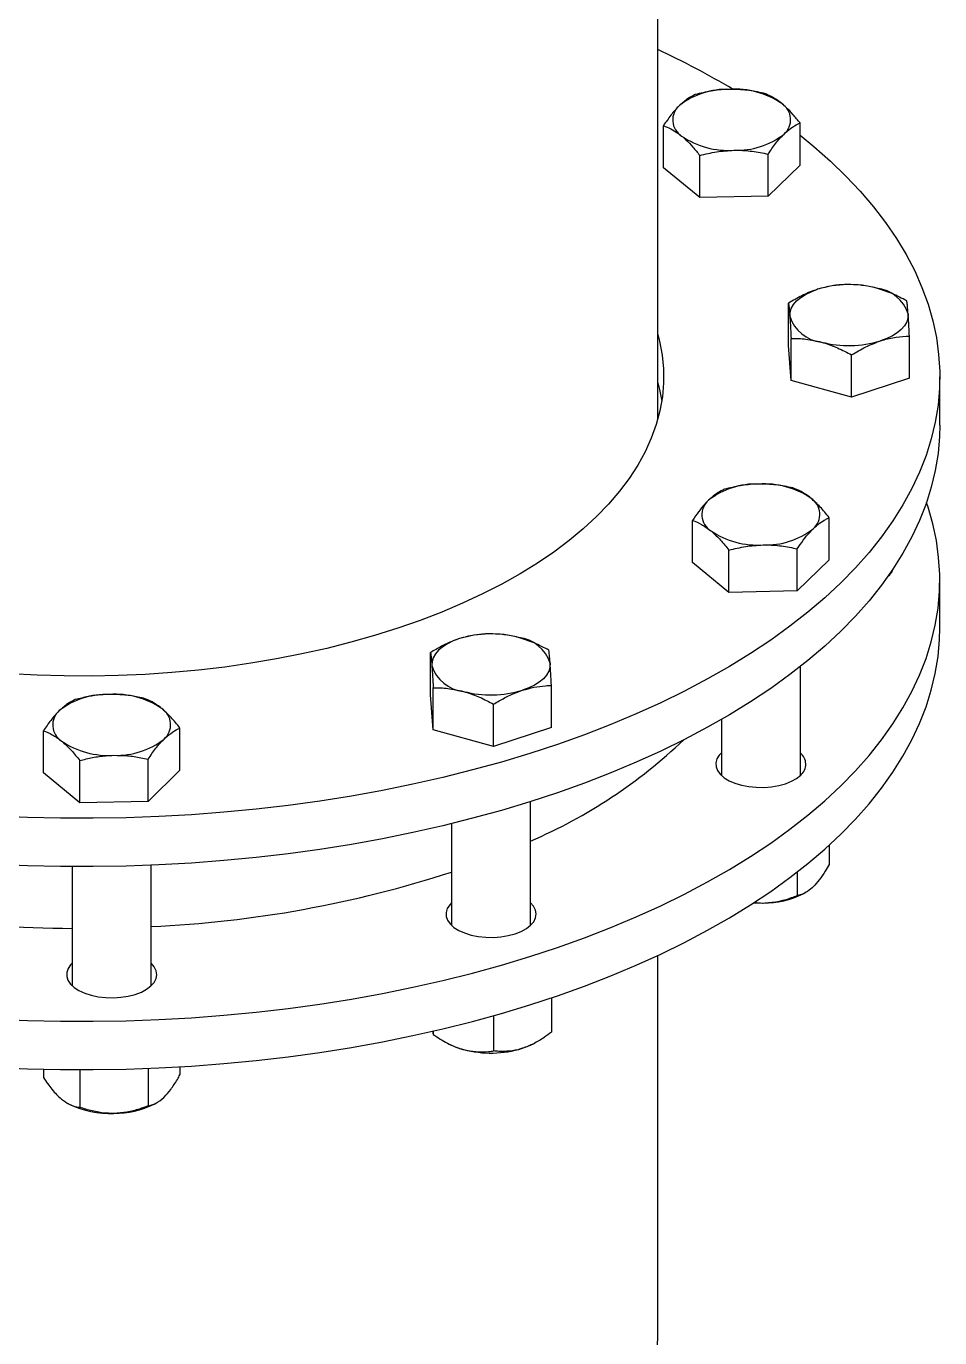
# Model space of a CAD drawing. Header units: inches. Extents: x 0.9 to 37.1, y -8.4 to 11.7.
# Drawn here: x 2.7176 to 2.823, y 0.9811 to 1.1325 of the extents above; entities that cross this region are included whole.
import ezdxf

# ---------------------------------------------------------------- set-up
doc = ezdxf.new("R2010")
doc.units = ezdxf.units.IN
doc.header["$MEASUREMENT"] = 0

msp = doc.modelspace()

# ---------------------------------------------------------------- linework, layer by layer
at = {"color": 7, "linetype": 'Continuous', "lineweight": 25}
for p, q in [((2.79046758527221, 1.087149485507072), (2.790467585272209, 1.173967945652596)), ((2.791116410491385, 1.116178308758934), (2.791116410491385, 1.121048165874403)), ((2.80688589650283, 1.116487480916776), (2.80688589650283, 1.121357338032245)), ((2.795318715148587, 1.112738722119333), (2.795318715148587, 1.117608579234802)), ((2.80320345815431, 1.112893308198253), (2.80320345815431, 1.117763165313723)), ((2.795318715148587, 1.112738722119333), (2.791116410491385, 1.116178308758934)), ((2.80688589650283, 1.116487480916776), (2.80320345815431, 1.112893308198253)), ((2.80320345815431, 1.112893308198253), (2.795318715148587, 1.112738722119333)), ((2.805560460164296, 1.095677229542667), (2.805560460164296, 1.100547086658136)), ((2.805860605117556, 1.091616286683839), (2.805860605117556, 1.096486143799309)), ((2.819517380608091, 1.091884037626673), (2.819517380608091, 1.096753894742143)), ((2.805860605117556, 1.091616286683839), (2.805560460164296, 1.095677229542667)), ((2.812839065339453, 1.089719690725842), (2.812839065339453, 1.094589547841312)), ((2.819517380608091, 1.091884037626673), (2.812839065339453, 1.089719690725842)), ((2.823019668605543, 1.086465450372587), (2.823019668605543, 1.092045966653199)), ((2.812839065339453, 1.089719690725842), (2.805860605117556, 1.091616286683839)), ((2.794484446790008, 1.07060898364914), (2.794484446790008, 1.075478840764609)), ((2.810253932801453, 1.070918155806982), (2.810253932801453, 1.075788012922451)), ((2.806571494452934, 1.06732398308846), (2.806571494452934, 1.072193840203929)), ((2.798686751447211, 1.067169397009538), (2.794484446790008, 1.07060898364914)), ((2.798686751447211, 1.067169397009538), (2.798686751447211, 1.072039254125008)), ((2.810253932801453, 1.070918155806982), (2.806571494452934, 1.06732398308846)), ((2.81709621205286, 1.069043810331884), (2.81709621205286, 1.06909664795649)), ((2.823019668605543, 1.063027281994013), (2.823019668605543, 1.068607798274626)), ((2.806571494452934, 1.06732398308846), (2.798686751447211, 1.067169397009538)), ((2.764238472602781, 1.055345702898538), (2.764238472602781, 1.060215560014008)), ((2.806926481462398, 1.046026746475275), (2.806926481462398, 1.058605178565707)), ((2.764538617556042, 1.051284760039711), (2.764538617556042, 1.056154617155181)), ((2.778195393046577, 1.051552510982545), (2.778195393046577, 1.056422368098015)), ((2.764538617556042, 1.051284760039711), (2.764238472602781, 1.055345702898538)), ((2.771517077777938, 1.049388164081714), (2.771517077777938, 1.054258021197183)), ((2.797811898129065, 1.052482278793294), (2.797811898129065, 1.046026746475275)), ((2.719544628565112, 1.046322055464485), (2.719544628565112, 1.051191912579954)), ((2.735314114576557, 1.046631227622327), (2.735314114576557, 1.051501084737797)), ((2.771517077777938, 1.049388164081714), (2.764538617556042, 1.051284760039711)), ((2.778195393046577, 1.051552510982545), (2.771517077777938, 1.049388164081714)), ((2.731631676228036, 1.043037054903805), (2.731631676228036, 1.047906912019275)), ((2.723746933222314, 1.042882468824884), (2.723746933222314, 1.047752325940353)), ((2.735314114576557, 1.046631227622327), (2.731631676228036, 1.043037054903805)), ((2.723746933222314, 1.042882468824884), (2.719544628565112, 1.046322055464485)), ((2.731631676228036, 1.043037054903805), (2.723746933222314, 1.042882468824884)), ((2.775774224491345, 1.028712283687756), (2.775774224491345, 1.043010980104028)), ((2.766659641158012, 1.040462037118582), (2.766659641158012, 1.028712283687755)), ((2.810253932801454, 1.037987807384486), (2.810253932801454, 1.035751974413072)), ((2.722872079904167, 1.035501821512461), (2.722872079904167, 1.021739818290619)), ((2.731986663237501, 1.021739818290621), (2.731986663237501, 1.035661856274195)), ((2.806571494452934, 1.034888920830952), (2.806571494452934, 1.03215780169455)), ((2.807269937029119, 1.032363478947173), (2.807476675743381, 1.032473058491919)), ((2.79046758527221, 0.9811053029946164), (2.79046758527221, 1.025239623580728)), ((2.778195393046577, 1.02036218091926), (2.778195393046577, 1.016386329588635)), ((2.771517077777938, 1.018302803039022), (2.771517077777938, 1.014221982687804)), ((2.764538617556042, 1.01651862701673), (2.764538617556042, 1.016118578645801)), ((2.766059806496506, 1.015184907033259), (2.766316185591291, 1.015049016159654)), ((2.776117680058066, 1.015049016159654), (2.77625995934637, 1.015124429706143)), ((2.719544628565112, 1.012113088711571), (2.719544628565112, 1.011155874070575)), ((2.723746933222314, 1.012060229731964), (2.723746933222314, 1.007716287430974)), ((2.731631676228036, 1.012209329177832), (2.731631676228036, 1.007870873509895)), ((2.735314114576557, 1.0123905606897), (2.735314114576557, 1.011465046228417)), ((2.722413041284398, 1.008137814267899), (2.722528624337446, 1.008076550762518)), ((2.732330118804222, 1.008076550762518), (2.73254008306222, 1.00818783997067))]:
    msp.add_line(p, q, dxfattribs=at)
at = {"color": 7, "linetype": 'Continuous', "lineweight": 25, "flags": 128}
for points in [[(2.80688589650283, 1.119938232912221), (2.808483812879589, 1.118637083744737), (2.810399409991062, 1.116952137545878), (2.812188294072004, 1.115230638106714), (2.813847839688343, 1.113475111965063), (2.815375611228037, 1.111688135597623), (2.816769366475675, 1.109872331638634), (2.818027059903235, 1.108030365030801), (2.819146845672178, 1.106164939114127), (2.820127080342471, 1.104278791658382), (2.820966325284562, 1.102374690845056), (2.82166334879077, 1.100455431204664), (2.822217127882979, 1.098523829515392), (2.822626849814007, 1.096582720669082), (2.82289191326042, 1.094634953510643), (2.823011929205061, 1.092683386656973), (2.822986721507976, 1.090730884301549), (2.822816327164941, 1.088780312010823), (2.822500996253149, 1.086834532518614), (2.822041191564199, 1.084896401524646), (2.821437587924876, 1.082968763503417), (2.820691071206758, 1.081054447529542), (2.819802737026072, 1.079156263125693), (2.818773889135729, 1.077276996139241), (2.817606037511882, 1.075419404653635), (2.816300896137836, 1.073586214940539), (2.814860380488534, 1.071780117458652), (2.813286604719336, 1.070003762905085), (2.811581878563205, 1.068259758325103)], [(2.805710532640926, 1.099039769046837), (2.805735022359812, 1.099499959283058), (2.805875928660327, 1.099954566183181), (2.806130840596602, 1.100395811297105), (2.806495396554731, 1.100816144798594), (2.806963358881198, 1.1012083746649), (2.807526720610854, 1.101565789734262), (2.808175842468311, 1.101882274535751), (2.808899617798614, 1.102152413926667)], [(2.819367308131461, 1.099307519989671), (2.819342818412575, 1.09884732975345), (2.81920191211206, 1.098392722853327), (2.818947000175786, 1.097951477739403), (2.818582444217656, 1.097531144237914), (2.818114481891189, 1.097138914371608), (2.817551120161533, 1.096781499302246), (2.816901998304077, 1.096465014500757), (2.816178222973772, 1.096194875109842)], [(2.79046758527221, 1.096942447799327), (2.790666279931649, 1.096164821101507), (2.790966225692309, 1.094564352693832), (2.791121270358504, 1.09295843002278), (2.791131078138009, 1.091350531159255), (2.79099562778936, 1.089744138454151), (2.79071521266785, 1.088142730996362), (2.790290440090189, 1.086549777077845), (2.789722230019194, 1.084968726682074), (2.789011813071351, 1.08340300401214), (2.788160727851576, 1.081856000074698), (2.787170817620938, 1.080331065335793), (2.786044226304567, 1.078831502464502), (2.784783393848385, 1.077360559180085), (2.783391050934737, 1.075921421218153)], [(2.79046758527221, 1.091361931518715), (2.790666279931649, 1.090584304820894), (2.790925551985101, 1.089255708512893)], [(2.823019668605543, 1.086465450372587), (2.822986721507976, 1.085150368020936), (2.822816327164941, 1.083199795730211), (2.822500996253149, 1.081254016238002), (2.822041191564199, 1.079315885244033), (2.821437587924876, 1.077388247222804), (2.820691071206758, 1.075473931248929), (2.819802737026072, 1.073575746845081), (2.818773889135729, 1.071696479858629), (2.817606037511882, 1.069838888373023), (2.816300896137836, 1.068005698659927), (2.814860380488534, 1.066199601178039), (2.813286604719336, 1.064423246624472), (2.811581878563205, 1.06267924204449)], [(2.811581878563205, 1.044821589946529), (2.813286604719337, 1.046565594526512), (2.814860380488535, 1.048341949080078), (2.816300896137838, 1.050148046561966), (2.817606037511883, 1.051981236275062), (2.81877388913573, 1.053838827760668), (2.819802737026073, 1.055718094747121), (2.82069107120676, 1.057616279150968), (2.821437587924876, 1.059530595124844), (2.8220411915642, 1.061458233146073), (2.82250099625315, 1.063396364140041), (2.822816327164942, 1.06534214363225), (2.822986721507976, 1.067292715922976), (2.823011929205061, 1.0692452182784), (2.822891913260421, 1.07119678513207), (2.822626849814007, 1.073144552290509), (2.822217127882979, 1.075085661136819), (2.82166334879077, 1.077017262826091), (2.82148928998239, 1.077536624323606)], [(2.783391050934737, 1.075921421218153), (2.781870213068329, 1.074517205431067), (2.780224174045326, 1.073150953037534), (2.778456498819716, 1.071825623036008), (2.776571015782416, 1.07054408579615), (2.774571808469831, 1.069309116842252), (2.772463206719824, 1.068123390842071), (2.770249777294246, 1.066989475814088), (2.767936313988356, 1.065909827565757), (2.765527827248517, 1.064886784374771), (2.763029533320694, 1.063922561924874), (2.76044684295322, 1.063019248507181), (2.757785349678327, 1.062178800497409), (2.755050817697795, 1.061403038118798), (2.752249169398974, 1.060693641499915), (2.749386472528219, 1.060052147035871), (2.746468927049495, 1.059479944060829), (2.743502851716637, 1.058978271839016), (2.74049467038834, 1.058548216880754), (2.737450898115508, 1.05819071058932), (2.734378127031107, 1.05790652724373), (2.731283012073067, 1.057696282321833), (2.728172256571179, 1.05756043116731), (2.725052597729166, 1.057499268003513), (2.721930792033401, 1.057512925296234), (2.718813600619869, 1.057601373466818), (2.715707774631044, 1.057764420956224)], [(2.811581878563205, 1.068259758325103), (2.809748703940851, 1.066550663285922), (2.807789771288828, 1.064878986120193), (2.805707955610934, 1.063247180244679), (2.803506312258758, 1.061657640559526), (2.801188072447519, 1.060112699933416), (2.798756638513824, 1.058614625779763), (2.79621557892226, 1.057165616728969), (2.793568623028186, 1.055767799401634), (2.790819655604388, 1.05442322528744), (2.787972711139639, 1.053133867734315), (2.785031967917528, 1.05190161905227), (2.78200174188426, 1.050728287736169), (2.7788864803144, 1.04961559581152), (2.775690755283891, 1.048565176307161), (2.772419256959903, 1.047578570858565), (2.769076786717358, 1.046657227445279), (2.76566825009226, 1.045802498265815), (2.762198649582138, 1.045015637753108), (2.758673077304191, 1.044297800733469), (2.75509670752191, 1.043650040731711), (2.751474789051125, 1.043073308424963), (2.747812637556648, 1.042568450247416), (2.744115627750803, 1.042136207148063), (2.740389185505291, 1.041777213503259), (2.736638779887977, 1.041491996185682), (2.732869915136281, 1.041280973791076), (2.729088122578946, 1.041144456023907), (2.725298952518052, 1.041082643242821), (2.721507966083184, 1.0410956261666), (2.717720727069707, 1.041183385741012), (2.713942793773127, 1.041345793166781)], [(2.811581878563205, 1.039241073665917), (2.813286604719337, 1.040985078245899), (2.814860380488535, 1.042761432799466), (2.816300896137838, 1.044567530281353), (2.817606037511883, 1.046400719994449), (2.81877388913573, 1.048258311480055), (2.819802737026073, 1.050137578466507), (2.82069107120676, 1.052035762870356), (2.821437587924876, 1.053950078844231), (2.8220411915642, 1.05587771686546), (2.82250099625315, 1.057815847859428), (2.822816327164942, 1.059761627351638), (2.822986721507977, 1.061712199642363), (2.823019668605543, 1.063027281994013)], [(2.811581878563205, 1.06267924204449), (2.809748703940851, 1.060970147005309), (2.807789771288828, 1.05929846983958), (2.805707955610934, 1.057666663964067), (2.803506312258758, 1.056077124278913), (2.801188072447519, 1.054532183652803), (2.798756638513824, 1.05303410949915), (2.79621557892226, 1.051585100448357), (2.793568623028186, 1.050187283121021), (2.790819655604388, 1.048842709006827), (2.787972711139639, 1.047553351453703), (2.785031967917528, 1.046321102771657), (2.78200174188426, 1.045147771455556), (2.7788864803144, 1.044035079530907), (2.775690755283891, 1.042984660026548), (2.772419256959903, 1.041998054577952), (2.769076786717358, 1.041076711164666), (2.76566825009226, 1.040221981985202), (2.762198649582138, 1.039435121472495), (2.758673077304191, 1.038717284452856), (2.75509670752191, 1.038069524451099), (2.751474789051125, 1.037492792144351), (2.747812637556648, 1.036987933966803), (2.744115627750803, 1.03655569086745), (2.740389185505291, 1.036196697222646), (2.736638779887977, 1.035911479905069), (2.732869915136281, 1.035700457510464), (2.729088122578946, 1.035563939743294), (2.725298952518052, 1.035502126962208), (2.721507966083184, 1.035515109885987), (2.717720727069707, 1.0356028694604), (2.713942793773127, 1.035765276886168)], [(2.7675776302371, 1.061820887282538), (2.766853854906795, 1.061550747891622), (2.766204733049339, 1.061234263090134), (2.765641371319683, 1.060876848020771), (2.765173408993216, 1.060484618154466), (2.764808853035086, 1.060064284652976), (2.764553941098812, 1.059623039539053), (2.764413034798297, 1.059168432638929), (2.764388545079411, 1.058708242402709)], [(2.778045320569946, 1.058975993345543), (2.77802083085106, 1.058515803109322), (2.777879924550545, 1.058061196209199), (2.777625012614271, 1.057619951095275), (2.777260456656141, 1.057199617593786), (2.776792494329674, 1.05680738772748), (2.776229132600018, 1.056449972658118), (2.775580010742562, 1.056133487856629), (2.774856235412257, 1.055863348465714)], [(2.797811898129065, 1.048624056223698), (2.797573301622984, 1.048371599846182), (2.797298994199001, 1.047939108219939), (2.797170547071055, 1.047488961364406), (2.797191655429151, 1.047034109185037), (2.797361712024262, 1.046587636950886), (2.797675824637766, 1.046162388855238), (2.798124956821676, 1.045770598511558), (2.798696187860795, 1.045423537014702), (2.799373084478163, 1.045131188692043), (2.800136173590523, 1.044901963872545), (2.800963502513465, 1.044742456936918), (2.801831270500188, 1.044657256609285), (2.802714513445657, 1.044648813947949), (2.803587822058447, 1.044717371832904), (2.804426072839798, 1.044860957978624), (2.805205150840927, 1.045075441673124), (2.805902643406208, 1.04535465261102), (2.806498484944457, 1.04569055840199), (2.806975534179468, 1.046073495648008), (2.806975534179468, 1.046073495648008)], [(2.713942793773128, 1.017907624788207), (2.717720727069708, 1.017745217362438), (2.721507966083186, 1.017657457788026), (2.725298952518053, 1.017644474864247), (2.729088122578947, 1.017706287645333), (2.732869915136283, 1.017842805412503), (2.736638779887979, 1.018053827807108), (2.740389185505292, 1.018339045124685), (2.744115627750804, 1.018698038769489), (2.747812637556649, 1.019130281868842), (2.751474789051127, 1.01963514004639), (2.755096707521911, 1.020211872353138), (2.758673077304193, 1.020859632354895), (2.762198649582139, 1.021577469374535), (2.765668250092261, 1.022364329887241), (2.76907678671736, 1.023219059066706), (2.772419256959904, 1.024140402479991), (2.775690755283893, 1.025127007928587), (2.778886480314401, 1.026177427432946), (2.782001741884261, 1.027290119357596), (2.785031967917529, 1.028463450673696), (2.78797271113964, 1.029695699355742), (2.790819655604389, 1.030985056908866), (2.793568623028187, 1.03232963102306), (2.79621557892226, 1.033727448350396), (2.798756638513824, 1.03517645740119), (2.80118807244752, 1.036674531554842), (2.803506312258758, 1.038219472180953), (2.805707955610935, 1.039809011866106), (2.807789771288829, 1.04144081774162), (2.809748703940852, 1.043112494907349), (2.811581878563205, 1.044821589946529)], [(2.713942793773128, 1.012327108507594), (2.717720727069708, 1.012164701081826), (2.721507966083186, 1.012076941507413), (2.725298952518053, 1.012063958583634), (2.729088122578947, 1.01212577136472), (2.732869915136283, 1.01226228913189), (2.736638779887979, 1.012473311526495), (2.740389185505292, 1.012758528844072), (2.744115627750804, 1.013117522488876), (2.747812637556649, 1.013549765588229), (2.751474789051127, 1.014054623765777), (2.755096707521911, 1.014631356072525), (2.758673077304193, 1.015279116074283), (2.762198649582139, 1.015996953093922), (2.765668250092261, 1.016783813606629), (2.76907678671736, 1.017638542786093), (2.772419256959904, 1.018559886199379), (2.775690755283893, 1.019546491647974), (2.778886480314401, 1.020596911152334), (2.782001741884261, 1.021709603076983), (2.785031967917529, 1.022882934393083), (2.78797271113964, 1.024115183075129), (2.790819655604389, 1.025404540628254), (2.793568623028187, 1.026749114742447), (2.79621557892226, 1.028146932069784), (2.798756638513824, 1.029595941120577), (2.80118807244752, 1.03109401527423), (2.803506312258758, 1.03263895590034), (2.805707955610935, 1.034228495585493), (2.807789771288829, 1.035860301461007), (2.809748703940852, 1.037531978626736), (2.811581878563205, 1.039241073665917)], [(2.766659641158012, 1.03130959343618), (2.766450269514574, 1.031091985814103), (2.766164106702266, 1.030661536706557), (2.766023304497843, 1.030212371074933), (2.766031913524367, 1.029757410596658), (2.766189686115821, 1.029309743656348), (2.766492083442003, 1.02888224881681), (2.766930406082412, 1.02848722432624), (2.767492044292738, 1.028136034320012), (2.76816084076424, 1.027838781895195), (2.768917555440108, 1.027604018462847), (2.769740419016864, 1.027438497739481), (2.770605759207589, 1.027346981454947), (2.771488681750516, 1.027332102366127), (2.77236378657162, 1.027394288517318), (2.773205898498494, 1.02753175092617), (2.773990791504234, 1.027740535049458)], [(2.773990791504234, 1.027740535049458), (2.774695885646116, 1.028014634548088), (2.775300896649437, 1.028346164078536), (2.775788419449174, 1.028725586139824), (2.77614442890201, 1.029141985450063), (2.776358683264171, 1.029583382959232), (2.776425018827748, 1.030037080464643), (2.776341527239355, 1.03049002591511), (2.776110610399978, 1.030929188894701), (2.775774224491345, 1.031309593436178)], [(2.801542656198751, 1.031322529358888), (2.801735615734511, 1.031311849513473), (2.802629122950073, 1.031299236375804)], [(2.722872079904167, 1.024337128039045), (2.722692887678526, 1.024154152685706), (2.722394926783846, 1.023725832297075), (2.722241797699498, 1.023277737837681), (2.722237905670436, 1.022822760169277), (2.722383362663251, 1.022373988171008), (2.722673984145091, 1.021944332196186), (2.723101409465057, 1.021546152664934), (2.723653342374907, 1.021190904477403), (2.724313904769724, 1.020888807477151), (2.725064093472092, 1.020648552444846), (2.725882326918911, 1.020477051080337), (2.726745066023668, 1.02037923716563), (2.727627491353105, 1.020357924628962)], [(2.727627491353105, 1.020357924628962), (2.728504217137122, 1.020413726593207), (2.729350021571163, 1.020545037737455), (2.730140572401614, 1.020748080479161), (2.730853126920433, 1.021017013648327), (2.731467186231461, 1.021344100527321), (2.731965084966332, 1.021719931422159), (2.732332499484968, 1.022133694362271), (2.732558859940617, 1.022573486141206), (2.732637654355103, 1.023026654750211), (2.732566615956582, 1.023480163353487), (2.732347788390441, 1.023920965334219), (2.731987466927338, 1.024336379621987), (2.731986663237501, 1.024337128039043)], [(2.774856235412257, 1.014522883858934), (2.775580010742562, 1.014793023249849), (2.776117680058066, 1.015049016159654)], [(2.790405053509661, 0.9796213953095756), (2.79046758527221, 0.9811053029946164)]]:
    msp.add_lwpolyline(points, dxfattribs=at)
at = {"color": 7, "linetype": 'Continuous', "lineweight": 25}
for centre, radius, start, end in [((2.750569370424428, 1.043871753911372), 0.09476977809685908, 59.15706117804386, 65.10217006340812), ((2.798408692055707, 1.116408713684776), 0.008840327992990856, 87.84431492476901, 128.0692275463279), ((2.799369559153616, 1.115615016525366), 0.0096482508330266, 55.85696433618959, 93.73400934645949), ((2.803618056282462, 1.121746009385997), 0.002190775963108214, 310.6317154106056, 57.82239376489606), ((2.794384250711754, 1.12170580215688), 0.002190775963108672, 130.6317154106098, 237.8223937648999), ((2.798632747840598, 1.127836795017508), 0.009648250833023467, 235.8569643361873, 273.7340093464668), ((2.799593614938509, 1.127043097858101), 0.008840327992990503, 267.8443149247726, 308.0692275463337), ((2.812549274513135, 1.090209447480666), 0.0124881720705686, 75.25370961276634, 106.9926528372341), ((2.815277476762436, 1.098023318998138), 0.004286711188512894, 17.43221134441959, 83.96713333142308), ((2.809800364009954, 1.100323970038372), 0.004286711188515613, 197.4322113444426, 263.9671333313975), ((2.812528566259252, 1.108137841555841), 0.01248817207056703, 255.2537096127672, 286.9926528372393), ((2.80177672835433, 1.070839388574984), 0.008840327992990055, 87.84431492476875, 128.0692275463315), ((2.802737595452241, 1.070045691415574), 0.009648250833024815, 55.8569643361888, 93.73400934646287), ((2.797752287010379, 1.076136477047087), 0.002190775963108961, 130.6317154106186, 237.8223937648803), ((2.806986092581084, 1.076176684276203), 0.002190775963108397, 310.6317154106181, 57.82239376489917), ((2.802000784139222, 1.082267469907718), 0.009648250833027519, 235.8569643361941, 273.7340093464574), ((2.802961651237133, 1.081473772748305), 0.008840327992988893, 267.8443149247636, 308.0692275463354), ((2.815648768899371, 1.070633056061684), 0.002152275147926773, 308.7340057443, 342.2907226691888), ((2.771227286951619, 1.049877920836539), 0.01248817207056775, 75.25370961276528, 106.9926528372354), ((2.773955489200919, 1.057691792354007), 0.004286711188515289, 17.43221134444363, 83.96713333140258), ((2.768478376448437, 1.059992443394242), 0.004286711188513382, 197.4322113444242, 263.9671333314186), ((2.771206578697738, 1.067806314911715), 0.01248817207056979, 255.2537096127706, 286.9926528372353), ((2.726836910129432, 1.046552460390331), 0.00884032799298758, 87.84431492475957, 128.0692275463336), ((2.727797777227345, 1.045758763230921), 0.00964825083302328, 55.85696433618578, 93.73400934646875), ((2.722812468785482, 1.051849548862432), 0.002190775963108961, 130.6317154106186, 237.8223937648803), ((2.732046274356188, 1.051889756091549), 0.002190775963108382, 310.6317154106018, 57.82239376489299), ((2.727060965914326, 1.057980541723062), 0.0096482508330266, 235.8569643361904, 273.7340093464604), ((2.728021833012235, 1.057186844563651), 0.008840327992989356, 267.8443149247694, 308.0692275463358), ((2.751897962945195, 1.093823732521747), 0.0603046350242155, 293.3238305213305, 313.576804712416), ((2.80589177091197, 1.047328404552048), 0.0016581131377016, 310.8145165078632, 51.38905179991799), ((2.726035284466333, 1.159894473493466), 0.1314512413463987, 272.5949202274897, 288.0016907679589), ((2.723344521173459, 1.168103593950976), 0.1397292817300299, 255.0495424014805, 269.8062758067725), ((2.802658260733704, 1.041822834142214), 0.01052363810474445, 269.8413595998876, 295.9904112457057), ((2.770096918792349, 1.022304444323398), 0.00818139238619171, 242.4764173887566, 255.3508359351446), ((2.771206578697738, 1.026465850304933), 0.01248817207056788, 255.2537096127683, 286.992652837238), ((2.727167467113835, 1.01752643375998), 0.01052706753895711, 243.8540904519763, 272.8413754619373), ((2.727718442508808, 1.017535905957555), 0.01052363810474088, 269.8413595998875, 295.9904112457153)]:
    msp.add_arc(centre, radius, start, end, dxfattribs=at)
for points, knots in [([(2.798741220342767, 1.125242785450501), (2.79864775251104, 1.125240328017543), (2.797940078043357, 1.125221722016659), (2.796605814614058, 1.12508129899139), (2.795404838961076, 1.124789549828943), (2.794798848839905, 1.124642338592926)], [0, 0, 0, 0, 0.07010571820324825, 0.530792529304918, 1, 1, 1, 1]), ([(2.802683591845629, 1.124796924671847), (2.802043333381944, 1.124930592396192), (2.800751077507819, 1.125200378602487), (2.799415217746999, 1.125228564486952), (2.798741220342767, 1.125242785450501)], [0, 0, 0, 0, 0.4954579634770057, 1, 1, 1, 1]), ([(2.794798848839905, 1.124642338592926), (2.79449982675156, 1.124496704321507), (2.793896300094632, 1.124202765618016), (2.793272408966169, 1.123648205129852), (2.792957629665645, 1.123368406051779)], [0, 0, 0, 0, 0.4954579634770072, 1, 1, 1, 1]), ([(2.80478474417423, 1.12360028517016), (2.804507814439647, 1.123809418461217), (2.803949814452379, 1.124230811902131), (2.803249608088768, 1.124583197969815), (2.80283114298644, 1.124741209629939), (2.802683591845629, 1.124796924671847)], [0, 0, 0, 0, 0.3894480145147168, 0.7847188654868441, 1, 1, 1, 1]), ([(2.80688589650283, 1.121357338032245), (2.80662427404692, 1.121682915607897), (2.806098556392525, 1.122337147977974), (2.805392255291764, 1.12307906526514), (2.804951948118831, 1.123456830965606), (2.80478474417423, 1.12360028517016)], [0, 0, 0, 0, 0.3805934879738686, 0.7647841813874844, 1, 1, 1, 1]), ([(2.792957629665645, 1.123368406051779), (2.792913977066233, 1.123325174847881), (2.792583469452202, 1.12299785775236), (2.791960323863879, 1.122275384727263), (2.791399428119151, 1.121459730117614), (2.791116410491385, 1.121048165874403)], [0, 0, 0, 0, 0.07010571820324416, 0.5307925293049195, 1, 1, 1, 1]), ([(2.791116410491385, 1.121048165874403), (2.791263962175011, 1.120992450162674), (2.791678670906183, 1.120835855594926), (2.792378723760816, 1.12048433391301), (2.792936731343831, 1.120063381404646), (2.793217562819986, 1.119851526372717)], [0, 0, 0, 0, 0.2152816572951849, 0.6050705810156054, 1, 1, 1, 1]), ([(2.805044677328571, 1.120083405491099), (2.805088329927983, 1.12012538683772), (2.805418837542014, 1.120443240869144), (2.806041983130337, 1.120937186239277), (2.806602878875065, 1.121216434513444), (2.80688589650283, 1.121357338032245)], [0, 0, 0, 0, 0.07010571820324406, 0.5307925293049176, 1, 1, 1, 1]), ([(2.793217562819986, 1.119851526372717), (2.793384766761733, 1.119708074664042), (2.79382227442826, 1.119332717350894), (2.79452860581247, 1.118591565540708), (2.795054364362034, 1.11793746182264), (2.795318715148587, 1.117608579234802)], [0, 0, 0, 0, 0.2352153999993338, 0.615467193598176, 1, 1, 1, 1]), ([(2.80320345815431, 1.117763165313723), (2.803502480242655, 1.118201240492647), (2.804106006899583, 1.119085422827408), (2.804729898028047, 1.119748736074539), (2.805044677328571, 1.120083405491099)], [0, 0, 0, 0, 0.495457963477004, 1, 1, 1, 1]), ([(2.795318715148587, 1.117608579234802), (2.795958973612272, 1.117767352417962), (2.797251229486397, 1.118087809842938), (2.798587089247215, 1.11816837671744), (2.799261086651448, 1.118209026092377)], [0, 0, 0, 0, 0.4954579634770067, 1, 1, 1, 1]), ([(2.799261086651448, 1.118209026092377), (2.799354554483175, 1.118210233668058), (2.800062228950858, 1.118219376604844), (2.801396492380157, 1.118131271975149), (2.802597468033139, 1.117886614802115), (2.80320345815431, 1.117763165313723)], [0, 0, 0, 0, 0.07010571820324847, 0.5307925293049188, 1, 1, 1, 1]), ([(2.812238775432934, 1.102711433558967), (2.811696481553374, 1.102681904286875), (2.810601950998747, 1.102622304332352), (2.809470488295274, 1.10230998975803), (2.808899617798614, 1.102152413926667)], [0, 0, 0, 0, 0.4954579634770063, 1, 1, 1, 1]), ([(2.815728005543882, 1.102286289398083), (2.815645281028289, 1.102308147220212), (2.815018947599388, 1.102473639693436), (2.813838046172399, 1.102680319570153), (2.812775112248525, 1.102700999067002), (2.812238775432934, 1.102711433558967)], [0, 0, 0, 0, 0.07010571820324722, 0.530792529304919, 1, 1, 1, 1]), ([(2.808899617798614, 1.102152413926667), (2.808820451280784, 1.102126132256676), (2.80822105657644, 1.101927145434402), (2.807090945953202, 1.10144662884307), (2.806073729027457, 1.100848760151593), (2.805560460164296, 1.100547086658136)], [0, 0, 0, 0, 0.07010571820324447, 0.5307925293049174, 0.9999999999999999, 0.9999999999999999, 0.9999999999999999, 0.9999999999999999]), ([(2.819217235654831, 1.10081483760097), (2.818650569345312, 1.10111506581546), (2.817506847069577, 1.101721026838637), (2.816324532795523, 1.102096730903877), (2.815728005543882, 1.102286289398083)], [0, 0, 0, 0, 0.4954579634770081, 1, 1, 1, 1]), ([(2.805560460164296, 1.100547086658136), (2.805570998879786, 1.100469553833237), (2.805600618991342, 1.100251640091774), (2.805650619490704, 1.099796608019609), (2.805690474563951, 1.099293148051561), (2.805710532640926, 1.099039769046837)], [0, 0, 0, 0, 0.2152816572951877, 0.605070581015606, 1, 1, 1, 1]), ([(2.819367308131461, 1.099307519989671), (2.819347528732054, 1.099557600338808), (2.819307674201324, 1.100061500116293), (2.819257662737753, 1.100517419272189), (2.819227774331551, 1.100737305526155), (2.819217235654831, 1.10081483760097)], [0, 0, 0, 0, 0.3894480145147179, 0.7847188654868419, 1, 1, 1, 1]), ([(2.805710532640926, 1.099039769046837), (2.805722474997174, 1.098871594425961), (2.805753723497422, 1.098431546869784), (2.805804172433802, 1.097585956320807), (2.805841724155573, 1.096854113511637), (2.805860605117556, 1.096486143799309)], [0, 0, 0, 0, 0.2352153999993348, 0.6154671935981785, 1, 1, 1, 1]), ([(2.819517380608091, 1.096753894742143), (2.819498694514101, 1.097118156029074), (2.819461145713221, 1.097850121443459), (2.819410698939803, 1.09869647299168), (2.819379250487913, 1.099139342872493), (2.819367308131461, 1.099307519989671)], [0, 0, 0, 0, 0.3805934879738665, 0.7647841813874855, 1, 1, 1, 1]), ([(2.805860605117556, 1.096486143799309), (2.806427271427076, 1.096478356492324), (2.807570993702811, 1.096462639100419), (2.808753307976864, 1.096195687794145), (2.809349835228504, 1.096060999638425)], [0, 0, 0, 0, 0.4954579634770059, 1, 1, 1, 1]), ([(2.816178222973772, 1.096194875109842), (2.816257389491602, 1.096219906922556), (2.816856784195947, 1.096409430680732), (2.817986894819185, 1.0966614196171), (2.819004111744931, 1.096722881973096), (2.819517380608091, 1.096753894742143)], [0, 0, 0, 0, 0.07010571820324439, 0.5307925293049167, 0.9999999999999999, 0.9999999999999999, 0.9999999999999999, 0.9999999999999999]), ([(2.809349835228504, 1.096060999638425), (2.809432559744099, 1.09603789195902), (2.810058893173, 1.095862936421698), (2.811239794599988, 1.095427728890017), (2.812302728523861, 1.094870643057687), (2.812839065339453, 1.094589547841312)], [0, 0, 0, 0, 0.0701057182032465, 0.5307925293049174, 1, 1, 1, 1]), ([(2.812839065339453, 1.094589547841312), (2.813381359219013, 1.094911518020909), (2.814475889773641, 1.095561361606704), (2.815607352477112, 1.095982428939991), (2.816178222973772, 1.096194875109842)], [0, 0, 0, 0, 0.4954579634770059, 1, 1, 1, 1]), ([(2.802109256641391, 1.079673460340707), (2.802015788809664, 1.079671002907749), (2.801308114341982, 1.079652396906865), (2.799973850912682, 1.079511973881596), (2.7987728752597, 1.079220224719149), (2.79816688513853, 1.079073013483132)], [0, 0, 0, 0, 0.07010571820324416, 0.5307925293049174, 1, 1, 1, 1]), ([(2.806051628144251, 1.079227599562053), (2.805411369680566, 1.079361267286397), (2.804119113806442, 1.079631053492693), (2.802783254045623, 1.079659239377158), (2.802109256641391, 1.079673460340707)], [0, 0, 0, 0, 0.4954579634770055, 0.9999999999999999, 0.9999999999999999, 0.9999999999999999, 0.9999999999999999]), ([(2.79816688513853, 1.079073013483132), (2.798037587045579, 1.079011869931664), (2.797674181852545, 1.078840019878683), (2.797060732403212, 1.07846274603583), (2.796571755832003, 1.078021266647265), (2.796325665964269, 1.077799080941985)], [0, 0, 0, 0, 0.2152816572951868, 0.6050705810156052, 0.9999999999999999, 0.9999999999999999, 0.9999999999999999, 0.9999999999999999]), ([(2.808152780472852, 1.078030960060366), (2.808102965240539, 1.078071108902669), (2.807725798386887, 1.078375088465257), (2.807014680545912, 1.078842874637603), (2.806374600637657, 1.079098576917064), (2.806051628144251, 1.079227599562053)], [0, 0, 0, 0, 0.07010571820324556, 0.5307925293049193, 1, 1, 1, 1]), ([(2.796325665964269, 1.077799080941985), (2.796179146790307, 1.077649478465138), (2.795795763113868, 1.077258026984579), (2.795176811850656, 1.076490892051318), (2.794716094791111, 1.075817447766759), (2.794484446790008, 1.075478840764609)], [0, 0, 0, 0, 0.2352153999993354, 0.6154671935981784, 1, 1, 1, 1]), ([(2.810253932801453, 1.075788012922451), (2.809912696426114, 1.076213535371967), (2.809223967208917, 1.077072382097389), (2.808511998576562, 1.077709504849501), (2.808152780472852, 1.078030960060366)], [0, 0, 0, 0, 0.4954579634770082, 1, 1, 1, 1]), ([(2.794484446790008, 1.075478840764609), (2.794825683165348, 1.075345759222598), (2.795514412382546, 1.075077156128448), (2.7962263810149, 1.074548786135303), (2.796585599118609, 1.074282201262923)], [0, 0, 0, 0, 0.495457963477006, 1, 1, 1, 1]), ([(2.808412713627193, 1.074514080381305), (2.808655384437061, 1.074733400816155), (2.809144354352193, 1.075175320857852), (2.809757938319937, 1.075553464733457), (2.810124635184167, 1.075726870060774), (2.810253932801453, 1.075788012922451)], [0, 0, 0, 0, 0.389448014514717, 0.7847188654868418, 1, 1, 1, 1]), ([(2.796585599118609, 1.074282201262923), (2.796635414350924, 1.074240802563344), (2.797012581204577, 1.073927359936659), (2.797723699045552, 1.073231046109349), (2.798363778953807, 1.072438937494407), (2.798686751447211, 1.072039254125008)], [0, 0, 0, 0, 0.07010571820324714, 0.530792529304919, 1, 1, 1, 1]), ([(2.806571494452934, 1.072193840203929), (2.806800751644657, 1.072529041829457), (2.807261432868167, 1.073202613261654), (2.80788035759429, 1.073970512557887), (2.80826619445073, 1.074364475408473), (2.808412713627193, 1.074514080381305)], [0, 0, 0, 0, 0.3805934879738667, 0.7647841813874849, 1, 1, 1, 1]), ([(2.798686751447211, 1.072039254125008), (2.799327009910896, 1.072198027308168), (2.800619265785021, 1.072518484733144), (2.80195512554584, 1.072599051607646), (2.802629122950072, 1.072639700982583)], [0, 0, 0, 0, 0.4954579634770062, 1, 1, 1, 1]), ([(2.802629122950072, 1.072639700982583), (2.8027225907818, 1.072640908558264), (2.803430265249482, 1.072650051495051), (2.804764528678781, 1.072561946865355), (2.805965504331763, 1.072317289692322), (2.806571494452934, 1.072193840203929)], [0, 0, 0, 0, 0.07010571820324452, 0.5307925293049187, 1, 1, 1, 1]), ([(2.7675776302371, 1.061820887282538), (2.767311909227266, 1.061728175614957), (2.766616620720634, 1.061485585249445), (2.765494116748963, 1.060958778167535), (2.764658579672146, 1.060464222185791), (2.764238472602781, 1.060215560014008)], [0, 0, 0, 0, 0.2352153999993358, 0.6154671935981776, 1, 1, 1, 1]), ([(2.770916787871418, 1.062379906914839), (2.770682298289616, 1.062368967530822), (2.770023241919993, 1.062338221300392), (2.768910715806511, 1.062199139051665), (2.768023928468217, 1.061947520635529), (2.7675776302371, 1.061820887282538)], [0, 0, 0, 0, 0.2152816572951839, 0.6050705810156046, 1, 1, 1, 1]), ([(2.774406017982368, 1.061954762753955), (2.774323293466773, 1.061976620576083), (2.773696960037872, 1.062142113049308), (2.772516058610884, 1.062348792926024), (2.771453124687011, 1.062369472422874), (2.770916787871418, 1.062379906914839)], [0, 0, 0, 0, 0.07010571820324701, 0.5307925293049175, 1, 1, 1, 1]), ([(2.777895248093316, 1.060483310956842), (2.777328581783797, 1.060783539171332), (2.776184859508062, 1.061389500194508), (2.775002545234008, 1.061765204259749), (2.774406017982368, 1.061954762753955)], [0, 0, 0, 0, 0.4954579634770069, 1, 1, 1, 1]), ([(2.764238472602781, 1.060215560014008), (2.764262845032741, 1.060032022981179), (2.764312036753848, 1.059661583819114), (2.764362888324429, 1.059027941559036), (2.764388545079411, 1.058708242402709)], [0, 0, 0, 0, 0.495457963477007, 1, 1, 1, 1]), ([(2.778045320569946, 1.058975993345543), (2.778041762572182, 1.059023507909023), (2.778014823847626, 1.059383255672472), (2.777964033043876, 1.05995618831304), (2.777918316045748, 1.060306533333625), (2.777895248093316, 1.060483310956842)], [0, 0, 0, 0, 0.07010571820324715, 0.5307925293049195, 1, 1, 1, 1]), ([(2.764388545079411, 1.058708242402709), (2.764392103077175, 1.058659477981952), (2.764419041801731, 1.058290267154405), (2.764469832605482, 1.057488806858874), (2.764515549603609, 1.056602055502808), (2.764538617556042, 1.056154617155181)], [0, 0, 0, 0, 0.07010571820324672, 0.5307925293049185, 0.9999999999999999, 0.9999999999999999, 0.9999999999999999, 0.9999999999999999]), ([(2.778195393046577, 1.056422368098015), (2.778171020616616, 1.056898346038348), (2.778121828895509, 1.057859028831684), (2.778070977324928, 1.058601423850729), (2.778045320569946, 1.058975993345543)], [0, 0, 0, 0, 0.4954579634770078, 1, 1, 1, 1]), ([(2.764538617556042, 1.056154617155181), (2.765105283865561, 1.056146829848196), (2.766249006141296, 1.056131112456291), (2.76743132041535, 1.055864161150017), (2.76802784766699, 1.055729472994297)], [0, 0, 0, 0, 0.4954579634770087, 1, 1, 1, 1]), ([(2.76802784766699, 1.055729472994297), (2.768110572182584, 1.055706365314891), (2.768736905611485, 1.055531409777569), (2.769917807038473, 1.055096202245889), (2.770980740962346, 1.054539116413558), (2.771517077777938, 1.054258021197183)], [0, 0, 0, 0, 0.07010571820324688, 0.5307925293049174, 1, 1, 1, 1]), ([(2.771517077777938, 1.054258021197183), (2.771932848975995, 1.05450420630143), (2.772768321062085, 1.054998903345312), (2.77389077690721, 1.055526485094077), (2.774590514397887, 1.055770634303119), (2.774856235412257, 1.055863348465714)], [0, 0, 0, 0, 0.3805934879738664, 0.7647841813874842, 1, 1, 1, 1]), ([(2.774856235412257, 1.055863348465714), (2.775296332983867, 1.0559884441081), (2.776183108250979, 1.056240505761806), (2.777295878321393, 1.056380405812159), (2.777960904327415, 1.056411429219097), (2.778195393046577, 1.056422368098015)], [0, 0, 0, 0, 0.3894480145147173, 0.7847188654868422, 1, 1, 1, 1]), ([(2.723227066913632, 1.054786085298477), (2.722928044825286, 1.054640451027058), (2.722324518168358, 1.054346512323567), (2.721700627039896, 1.053791951835403), (2.721385847739372, 1.05351215275733)], [0, 0, 0, 0, 0.4954579634770072, 1, 1, 1, 1]), ([(2.727169438416493, 1.055386532156052), (2.726855715300784, 1.055373786116573), (2.726034823957818, 1.055340434689976), (2.724709541310396, 1.055151432041364), (2.723723065701288, 1.054908321164366), (2.723227066913632, 1.054786085298477)], [0, 0, 0, 0, 0.2352153999993334, 0.6154671935981791, 1, 1, 1, 1]), ([(2.731111809919355, 1.054940671377398), (2.730834960142777, 1.055000298888728), (2.730056846218572, 1.055167887959615), (2.728743343914607, 1.055363607424538), (2.727696359760383, 1.055378857279541), (2.727169438416493, 1.055386532156052)], [0, 0, 0, 0, 0.2152816572951837, 0.605070581015606, 1, 1, 1, 1]), ([(2.733212962247956, 1.053744031875711), (2.733163147015642, 1.053784180718014), (2.73278598016199, 1.054088160280602), (2.732074862321014, 1.054555946452948), (2.73143478241276, 1.05481164873241), (2.731111809919355, 1.054940671377398)], [0, 0, 0, 0, 0.0701057182032446, 0.5307925293049194, 1, 1, 1, 1]), ([(2.721385847739372, 1.05351215275733), (2.721342195139958, 1.053468921553433), (2.721011687525928, 1.053141604457911), (2.720388541937605, 1.052419131432814), (2.719827646192877, 1.051603476823165), (2.719544628565112, 1.051191912579954)], [0, 0, 0, 0, 0.07010571820324944, 0.5307925293049193, 1, 1, 1, 1]), ([(2.735314114576557, 1.051501084737797), (2.734972878201217, 1.051926607187313), (2.73428414898402, 1.052785453912734), (2.733572180351665, 1.053422576664846), (2.733212962247956, 1.053744031875711)], [0, 0, 0, 0, 0.495457963477007, 1, 1, 1, 1]), ([(2.719544628565112, 1.051191912579954), (2.719885864940451, 1.051058831037943), (2.720574594157648, 1.050790227943793), (2.721286562790004, 1.050261857950647), (2.721645780893713, 1.049995273078268)], [0, 0, 0, 0, 0.4954579634770053, 1, 1, 1, 1]), ([(2.733472895402297, 1.05022715219665), (2.73351654800171, 1.050269133543271), (2.73384705561574, 1.050586987574695), (2.734470201204063, 1.051080932944828), (2.735031096948791, 1.051360181218996), (2.735314114576557, 1.051501084737797)], [0, 0, 0, 0, 0.0701057182032467, 0.5307925293049188, 1, 1, 1, 1]), ([(2.721645780893713, 1.049995273078268), (2.721695596126027, 1.04995387437869), (2.722072762979678, 1.049640431752004), (2.722783880820654, 1.048944117924694), (2.723423960728908, 1.048152009309752), (2.723746933222314, 1.047752325940353)], [0, 0, 0, 0, 0.07010571820324454, 0.5307925293049169, 1, 1, 1, 1]), ([(2.731631676228036, 1.047906912019275), (2.731930698316382, 1.048344987198198), (2.73253422497331, 1.04922916953296), (2.733158116101773, 1.04989248278009), (2.733472895402297, 1.05022715219665)], [0, 0, 0, 0, 0.4954579634770054, 1, 1, 1, 1]), ([(2.723746933222314, 1.047752325940353), (2.724237812869948, 1.047873389568431), (2.725224211747852, 1.048116661065767), (2.726549437574738, 1.048306452864356), (2.72737558160411, 1.048340024264801), (2.727689304725175, 1.048352772797928)], [0, 0, 0, 0, 0.3805934879738682, 0.7647841813874862, 1, 1, 1, 1]), ([(2.727689304725175, 1.048352772797928), (2.728208905269625, 1.048345426226724), (2.729255875172025, 1.04833062324197), (2.73056966550338, 1.048135648162691), (2.731354827469937, 1.047966539776101), (2.731631676228036, 1.047906912019275)], [0, 0, 0, 0, 0.3894480145147168, 0.7847188654868446, 1, 1, 1, 1]), ([(2.810253932801454, 1.035751974413072), (2.8100980439254, 1.035483747746565), (2.809729225574475, 1.03484914879814), (2.809114608946279, 1.033932645688715), (2.808648648049083, 1.03342875536462), (2.808412713627193, 1.033173615774525)], [0, 0, 0, 0, 0.2654708005954874, 0.6280788300799396, 0.9999999999999999, 0.9999999999999999, 0.9999999999999999, 0.9999999999999999]), ([(2.808412713627193, 1.033173615774525), (2.808370717446054, 1.033133451679418), (2.808095059008153, 1.032869818858142), (2.807580467162551, 1.032495612353505), (2.807011421716492, 1.032252609129998), (2.806680417286103, 1.032181275335149), (2.806571494452934, 1.03215780169455)], [0, 0, 0, 0, 0.06625438873007891, 0.4348867160202369, 0.8140395284738147, 1, 1, 1, 1]), ([(2.801620604080066, 1.031387360580568), (2.80193653310635, 1.031341162212848), (2.802271169392005, 1.03129222827867), (2.802610171620275, 1.031298865342308), (2.802629122950073, 1.031299236375804)], [0, 0, 0, 0, 0.9440967397333758, 1, 1, 1, 1]), ([(2.802629122950073, 1.031299236375804), (2.803180624351228, 1.03133974244304), (2.804303556500962, 1.031422218326263), (2.805610043193775, 1.03179805918699), (2.806354391939553, 1.03207656928488), (2.806571494452934, 1.03215780169455)], [0, 0, 0, 0, 0.4060446745436622, 0.8267623950146906, 1, 1, 1, 1]), ([(2.764470232802365, 1.016532232923142), (2.764484883975799, 1.016419069571634), (2.764508217480438, 1.01623884526403), (2.764530373400669, 1.016151193587282), (2.764538617556042, 1.016118578645801)], [0, 0, 0, 0, 0.6279028229479423, 1, 1, 1, 1]), ([(2.764538617556042, 1.016118578645801), (2.765080975975604, 1.015766028340261), (2.766185448364872, 1.015048085990235), (2.767392075408324, 1.014563271795833), (2.76801107948018, 1.014393604500897), (2.76802784766699, 1.014389008387516)], [0, 0, 0, 0, 0.4841952181635619, 0.9860273763411922, 1, 1, 1, 1]), ([(2.778195393046577, 1.016386329588635), (2.777912679539211, 1.016178631821346), (2.777243806094168, 1.015687238529141), (2.776129163234203, 1.015009380208795), (2.775284116154031, 1.014686414277123), (2.774856235412257, 1.014522883858934)], [0, 0, 0, 0, 0.2654708005954911, 0.6280788300799424, 1, 1, 1, 1]), ([(2.76802784766699, 1.014389008387516), (2.768515958768074, 1.014286043733315), (2.769509819612127, 1.014076393639504), (2.770666136997439, 1.014112357596972), (2.771324929314432, 1.014197228564782), (2.771517077777938, 1.014221982687804)], [0, 0, 0, 0, 0.4060446745436664, 0.8267623950146952, 1, 1, 1, 1]), ([(2.774856235412257, 1.014522883858934), (2.774780072904921, 1.014499026139754), (2.774280150358898, 1.014342426624693), (2.773346908236604, 1.014168027051435), (2.772314911355381, 1.01414597413129), (2.771714615645788, 1.014203163514713), (2.771517077777938, 1.014221982687804)], [0, 0, 0, 0, 0.06625438873007886, 0.4348867160202377, 0.8140395284738189, 1, 1, 1, 1]), ([(2.719544628565112, 1.011155874070575), (2.719871227161354, 1.010683404189532), (2.720536320794848, 1.009721254585965), (2.721262930144613, 1.008969645966289), (2.721635683389781, 1.008663112158627), (2.721645780893713, 1.008654808471488)], [0, 0, 0, 0, 0.4841952181635625, 0.9860273763411896, 1, 1, 1, 1]), ([(2.733472895402297, 1.00888668758987), (2.733730464977793, 1.009167776875832), (2.734254911799708, 1.009740113039422), (2.734865084724298, 1.01068588676545), (2.735212720451187, 1.011289106495515), (2.735314114576557, 1.011465046228417)], [0, 0, 0, 0, 0.4060446745436595, 0.826762395014684, 1, 1, 1, 1]), ([(2.721645780893713, 1.008654808471489), (2.721939712719372, 1.008443918736881), (2.722538198047191, 1.008014518444255), (2.723234511815415, 1.007794811824865), (2.723631224834303, 1.007734018796046), (2.723746933222314, 1.007716287430974)], [0, 0, 0, 0, 0.406044674543663, 0.8267623950146936, 1, 1, 1, 1]), ([(2.731631676228036, 1.007870873509895), (2.731917871374148, 1.007945059837779), (2.732500686400931, 1.008096134750337), (2.733137407046442, 1.008560714801046), (2.733464047058654, 1.00887809021472), (2.733472895402297, 1.00888668758987)], [0, 0, 0, 0, 0.4841952181635645, 0.986027376341192, 0.9999999999999999, 0.9999999999999999, 0.9999999999999999, 0.9999999999999999]), ([(2.727689304725175, 1.007012308191148), (2.727599383573978, 1.0070113706872), (2.727009150762317, 1.007005217011632), (2.725907319836341, 1.007111665733087), (2.72468889425087, 1.007400180196597), (2.723980156012679, 1.007638021548394), (2.723746933222314, 1.007716287430974)], [0, 0, 0, 0, 0.06625438873008023, 0.4348867160202368, 0.8140395284738186, 0.9999999999999999, 0.9999999999999999, 0.9999999999999999, 0.9999999999999999]), ([(2.731631676228036, 1.007870873509895), (2.731297890945349, 1.007748255063972), (2.730508186505624, 1.007458151407041), (2.729192185068068, 1.007115731810424), (2.728194481487618, 1.00704707290771), (2.727689304725175, 1.007012308191148)], [0, 0, 0, 0, 0.2654708005954914, 0.6280788300799419, 1, 1, 1, 1])]:
    msp.add_open_spline(points, degree=3, knots=knots, dxfattribs=at)

doc.saveas('drawing.dxf')
